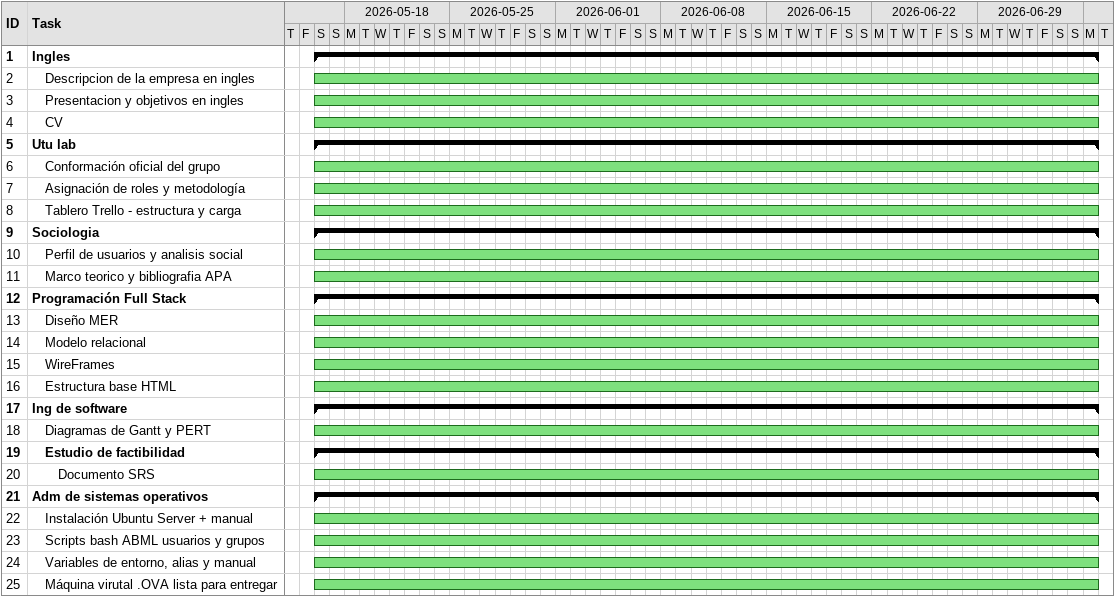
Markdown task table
| ID | Level | Task | Start | Finish |
|---|---|---|---|---|
| 1 | 1 | **Ingles** | 2026-05-16 | 2026-07-06 |
| 2 | 2 | Descripcion de la empresa en ingles | 2026-05-16 | 2026-07-06 |
| 3 | 2 | Presentacion y objetivos en ingles | 2026-05-16 | 2026-07-06 |
| 4 | 2 | CV | 2026-05-16 | 2026-07-06 |
| 5 | 1 | **Utu lab** | 2026-05-16 | 2026-07-06 |
| 6 | 2 | Conformación oficial del grupo | 2026-05-16 | 2026-07-06 |
| 7 | 2 | Asignación de roles y metodología | 2026-05-16 | 2026-07-06 |
| 8 | 2 | Tablero Trello - estructura y carga | 2026-05-16 | 2026-07-06 |
| 9 | 1 | **Sociologia** | 2026-05-16 | 2026-07-06 |
| 10 | 2 | Perfil de usuarios y analisis social | 2026-05-16 | 2026-07-06 |
| 11 | 2 | Marco teorico y bibliografia APA | 2026-05-16 | 2026-07-06 |
| 12 | 1 | **Programación Full Stack** | 2026-05-16 | 2026-07-06 |
| 13 | 2 | Diseño MER | 2026-05-16 | 2026-07-06 |
| 14 | 2 | Modelo relacional | 2026-05-16 | 2026-07-06 |
| 15 | 2 | WireFrames | 2026-05-16 | 2026-07-06 |
| 16 | 2 | Estructura base HTML | 2026-05-16 | 2026-07-06 |
| 17 | 1 | **Ing de software** | 2026-05-16 | 2026-07-06 |
| 18 | 2 | Diagramas de Gantt y PERT | 2026-05-16 | 2026-07-06 |
| 19 | 2 | **Estudio de factibilidad** | 2026-05-16 | 2026-07-06 |
| 20 | 3 | Documento SRS | 2026-05-16 | 2026-07-06 |
| 21 | 1 | **Adm de sistemas operativos** | 2026-05-16 | 2026-07-06 |
| 22 | 2 | Instalación Ubuntu Server + manual | 2026-05-16 | 2026-07-06 |
| 23 | 2 | Scripts bash ABML usuarios y grupos | 2026-05-16 | 2026-07-06 |
| 24 | 2 | Variables de entorno, alias y manual | 2026-05-16 | 2026-07-06 |
| 25 | 2 | Máquina virutal .OVA lista para entregar | 2026-05-16 | 2026-07-06 |
